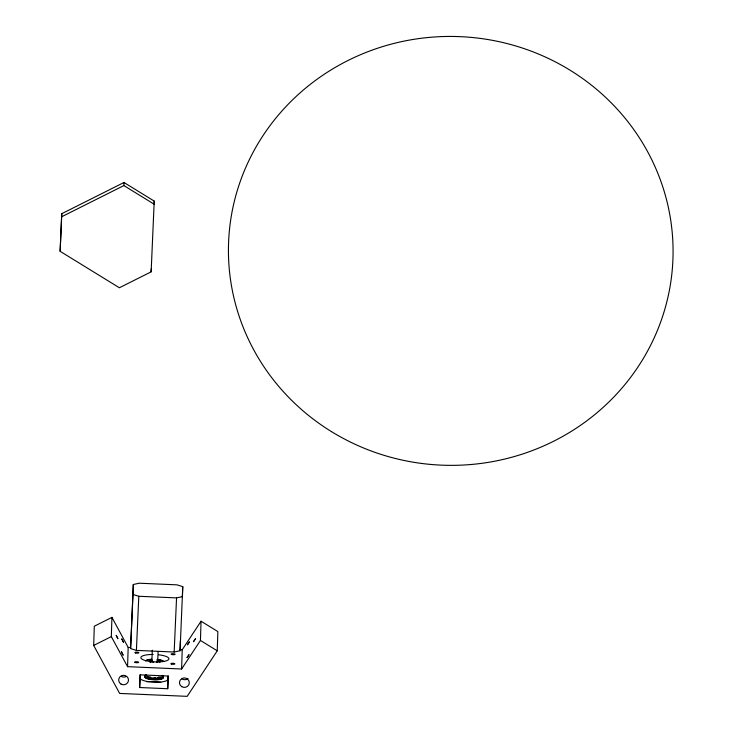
<?xml version="1.0" encoding="UTF-8"?>
<svg xmlns="http://www.w3.org/2000/svg" width="733" height="733" viewBox="0 0 733 733"><rect width="100%" height="100%" fill="white"/><g stroke="black" fill="none" stroke-linecap="round" stroke-linejoin="round"><path stroke-width="1.1" d="M60.124 251.309L61.746 213.697L123.978 182.49L154.223 201.099L154.122 204.186L123.886 185.577L61.645 216.776L60.124 251.309L119.378 287.767L151.145 271.842L154.223 201.099M61.645 216.776L61.746 213.697M93.687 645.443L94.291 626.22L111.929 617.378L128.174 647.431L127.569 666.663L181.61 669L200.439 640.459L201.044 621.227L217.857 631.571L217.252 650.803L187.172 696.35L119.626 693.427L93.687 645.443L111.324 636.601L111.929 617.378M123.886 185.577L123.978 182.49M182.755 586.638L180.061 650.739L174.161 652.022L136.402 650.391L130.602 648.595L133.305 584.503L139.197 583.211L176.965 584.842L182.755 586.638L182.444 596.607L176.552 597.899L138.794 596.268L132.994 594.472L133.305 584.503M151.145 271.842L151.236 268.754M139.664 687.517L140.223 674.836L168.288 676.046L167.72 688.727L139.664 687.517L140.104 674.736M167.72 688.727L168.169 675.945M180.061 650.739L180.373 640.77M181.61 669L182.215 649.768L201.044 621.227M130.602 648.595L132.994 594.472M136.402 650.391L138.794 596.268M151.823 661.468L152.317 650.189M157.668 661.725L158.117 651.573M174.161 652.022L176.552 597.899M155.497 678.181L153.316 678.089M161.233 676.925L159.198 677.521M148.946 677.2L150.522 677.576M155.57 678.071L157.577 677.998M157.586 677.878L159.189 677.649M147.919 676.641L148.955 677.1M153.215 678.117L150.531 677.787M128.174 647.431L130.428 647.532M179.961 649.667L182.215 649.768M147.947 676.522L146.866 676.202M200.439 640.459L217.252 650.803M111.324 636.601L127.569 666.663M159.061 676.916A5.268 1.393 2.5 0 1 158.63 677.145M155.414 677.659A5.268 1.393 2.5 0 1 154.397 677.659M150.595 677.145A5.268 1.393 2.5 0 1 149.898 676.916M157.265 660.57A4.975 1.31 2.5 0 1 159.318 662.293M150.98 662.302A4.975 1.31 2.5 0 1 149.935 661.725M149.807 661.551A4.975 1.31 2.5 0 1 152.015 660.387M157.183 661.276A2.923 0.77 2.5 0 1 156.651 662.256M153.6 662.256A2.923 0.77 2.5 0 1 152.134 661.139M157.109 660.451A5.268 1.393 2.5 0 1 159.712 662.256M150.54 662.265A5.268 1.393 2.5 0 1 149.862 661.917M149.523 661.551A5.268 1.393 2.5 0 1 152.152 660.277M145.72 660.845A9.364 2.474 2.5 0 1 146.994 660.167M147.36 660.057A9.364 2.474 2.5 0 1 150.659 659.489M157.228 659.599A9.364 2.474 2.5 0 1 163.615 661.468M145.867 660.745A9.071 2.391 2.5 0 1 151.905 659.205M157.164 659.388A9.071 2.391 2.5 0 1 163.642 661.514M161.984 675.395A9.071 2.391 2.5 0 1 154.022 678.648A9.071 2.391 2.5 0 1 146.288 674.717M162.222 675.652A9.364 2.474 2.5 0 1 154.617 679.024A9.364 2.474 2.5 0 1 145.473 675.221M163.093 677.622A9.071 2.391 2.5 0 1 154.269 679.784A9.071 2.391 2.5 0 1 144.987 676.99M162.442 676.834A9.071 2.391 2.5 0 1 162.653 676.99M162.479 676.376A9.364 2.474 2.5 0 1 155.506 679.601A9.364 2.474 2.5 0 1 144.795 676.376M144.905 676.22A9.364 2.474 2.5 0 1 145.446 675.78M187.96 678.456A4.911 4.737 1.8 0 1 181.995 678.95M168.022 679.115A14.046 3.702 2.5 0 1 153.884 682.212A14.046 3.702 2.5 0 1 139.966 677.906M126.113 676.541A4.911 4.737 1.8 0 1 121.202 676.321M146.783 681.763A14.046 3.702 2.5 0 1 160.811 682.368M158.64 654.789A14.046 3.702 2.5 0 1 165.951 660.946A14.046 3.702 2.5 0 1 142.688 659.544A14.046 3.702 2.5 0 1 153.179 654.459M167.912 677.713A4.215 1.109 2.5 0 1 168.059 677.429M187.456 644.747L189.371 641.98L187.456 644.747M187.052 657.574L188.967 654.798L187.052 657.574M193.539 641.65L195.418 638.8L193.539 641.65M116.235 635.392L117.848 638.635L116.235 635.392M121.852 638.993L123.465 642.245L121.852 638.993M121.449 651.82L123.062 655.064L121.449 651.82M331.499 431.636A222.337 214.457 1.8 0 0 672.876 260.499A222.337 214.457 1.8 0 0 347.873 60.555A222.337 214.457 1.8 0 0 331.499 431.636M181.757 686.665A4.911 4.737 1.8 0 0 189.297 682.881A4.911 4.737 1.8 0 0 182.114 678.465A4.911 4.737 1.8 0 0 181.757 686.665M171.449 664.089A1.988 0.522 2.5 0 0 174.775 663.997A1.988 0.522 2.5 0 0 172.365 663.255A1.988 0.522 2.5 0 0 171.449 664.089M135.202 662.522A1.988 0.522 2.5 0 0 138.537 662.43A1.988 0.522 2.5 0 0 136.118 661.688A1.988 0.522 2.5 0 0 135.202 662.522M135.504 652.956A1.988 0.522 2.5 0 0 138.839 652.865A1.988 0.522 2.5 0 0 136.42 652.113A1.988 0.522 2.5 0 0 135.504 652.956M171.742 654.523A1.988 0.522 2.5 0 0 175.077 654.432A1.988 0.522 2.5 0 0 172.667 653.68A1.988 0.522 2.5 0 0 171.742 654.523M120.963 684.036A4.911 4.737 1.8 0 0 128.504 680.261A4.911 4.737 1.8 0 0 121.321 675.835A4.911 4.737 1.8 0 0 120.963 684.036"/></g></svg>
